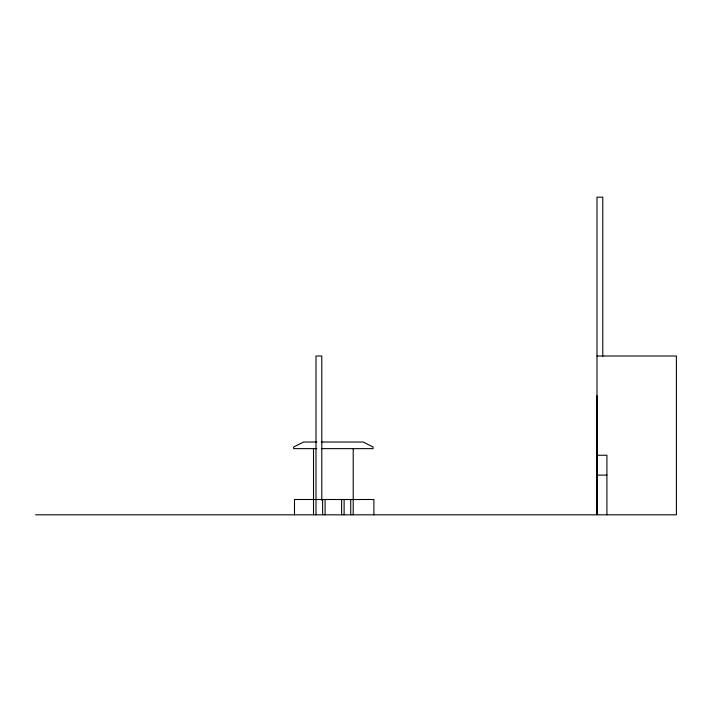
<?xml version="1.0" encoding="UTF-8"?>
<svg xmlns="http://www.w3.org/2000/svg" width="712" height="712" viewBox="0 0 712 712"><rect width="100%" height="100%" fill="white"/><g stroke="black" fill="none" stroke-linecap="round" stroke-linejoin="round"><path stroke-width="1.07" d="M596.994 356L676.4 356L676.4 514.812L35.6 514.812M316.822 442.018L303.588 442.018L293.664 446.985L293.664 448.64L316.822 448.64M321.237 442.018L363.147 442.018L373.07 446.985L373.07 448.64L321.237 448.64M596.994 455.253L606.918 455.253L606.918 514.812M596.994 475.109L606.918 475.109M602.788 356.365L602.788 197.188L596.994 197.188L596.994 514.812L596.985 395.703M373.898 514.812L373.898 499.504L294.492 499.504L294.492 514.812M353.214 448.64L353.214 514.812M350.731 499.504L350.731 514.812M344.118 499.504L344.118 514.812M341.635 499.504L341.635 514.812M325.09 499.504L325.09 514.812M322.616 499.504L322.616 514.812M321.788 500.367L321.788 356L315.995 356L315.995 514.812M313.511 448.64L313.511 514.812"/></g></svg>
